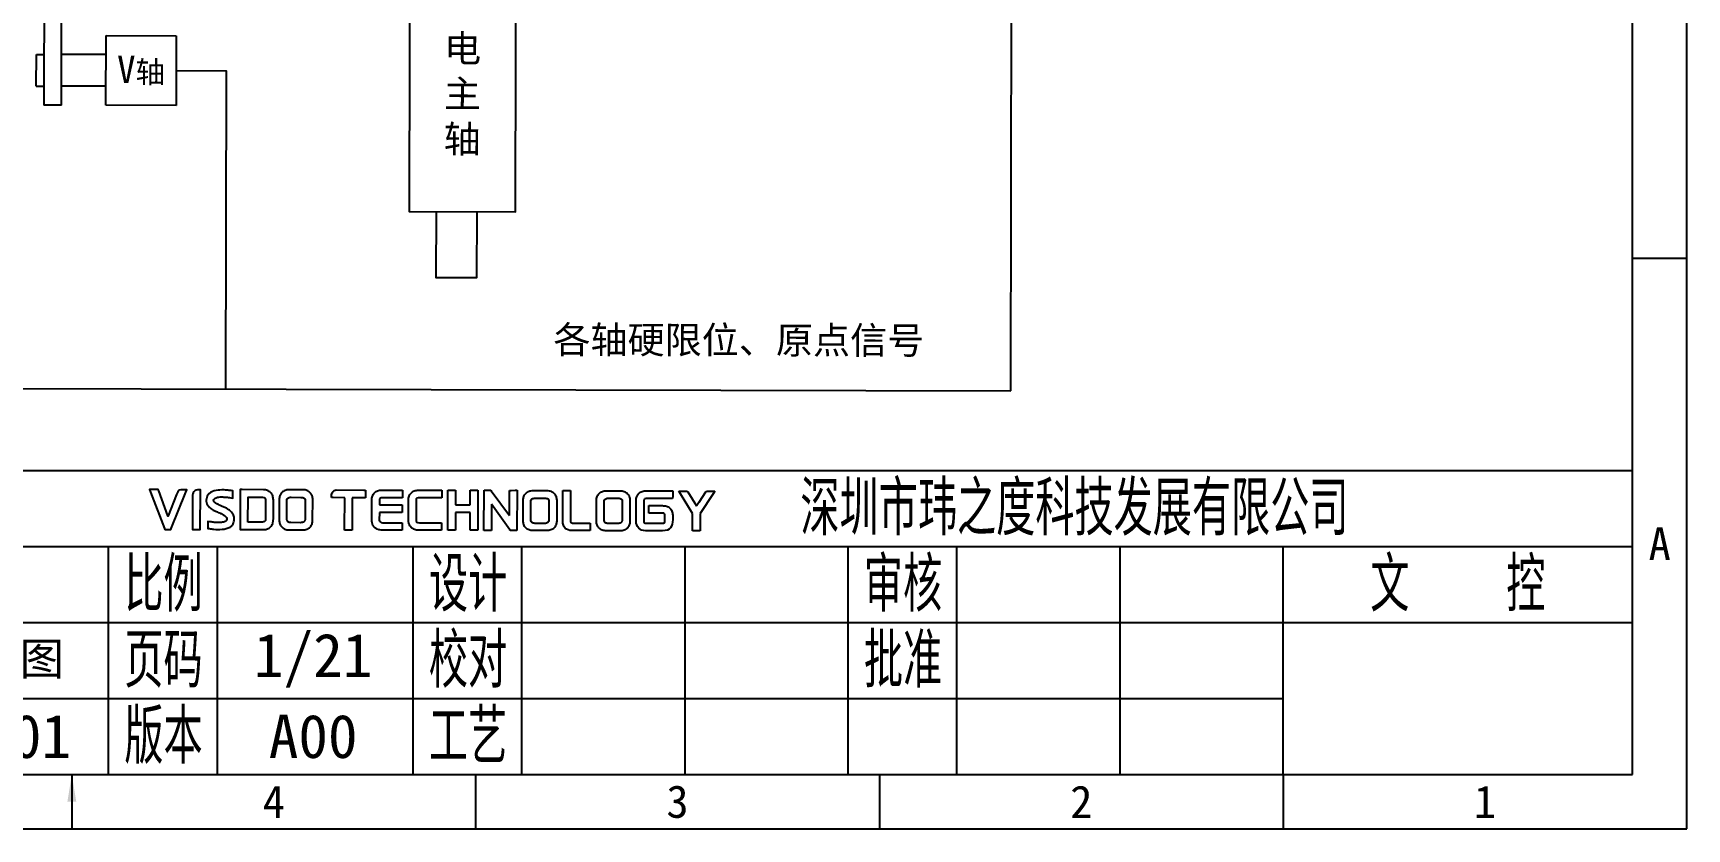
# Model space of a CAD drawing. Header units: millimetres. Extents: x 547 to 2149, y 622 to 1790.
# Drawn here: x 691.7 to 843.7, y 1580.2 to 1653.4 of the extents above; entities that cross this region are included whole.
import ezdxf

# ---------------------------------------------------------------- set-up
doc = ezdxf.new("R2010")
doc.units = ezdxf.units.MM
for name, color, linetype in [('中文标注', 3, 'Continuous'), ('仅图框使用', 7, 'Continuous'), ('元器件与线路', 7, 'Continuous'), ('英文数字标注', 3, 'Continuous')]:
    doc.layers.add(name, color=color, linetype=linetype)
doc.styles.get("Standard").update_dxf_attribs({"font": 'txt', "bigfont": 'gbcbig.shx'})
doc.styles.add('宋体', font='')
doc.styles.get('宋体').set_extended_font_data('宋体')
doc.dimstyles.new('ISO-25', dxfattribs={"dimtxt": 2.5, "dimasz": 2.5, "dimexe": 1.25, "dimexo": 0.625, "dimtad": 1, "dimtxsty": 'Standard', "dimcen": 2.5, "dimadec": 0, "dimazin": 0, "dimtfac": 1, "dimtmove": 0, "dimatfit": 3, "dimfxl": 0, "dimarcsym": 0})

# ---------------------------------------------------------------- blocks, each defined once
blk = doc.blocks.new('Logo-Eng')
at = {"layer": '仅图框使用', "color": 4}
for points, knots in [([(-0.44, -1.42), (-0.44, -1.42), (-1.75, 1.92), (-1.75, 1.92), (-1.75, 1.92), (-1.75, 1.92), (-1.84, 2.14), (-1.84, 2.14), (-1.84, 2.14), (-1.84, 2.14), (-1.6, 2.14), (-1.6, 2.14), (-1.6, 2.14), (-1.6, 2.14), (-1.14, 2.14), (-1.14, 2.14), (-1.14, 2.14), (-1.14, 2.14), (-1.02, 2.14), (-1.02, 2.14), (-1.02, 2.14), (-1.02, 2.14), (-0.98, 2.03), (-0.98, 2.03), (-0.98, 2.03), (-0.98, 2.03), (-0.15, -0.28), (-0.15, -0.28), (-0.15, -0.28), (-0.15, -0.28), (-0.15, -0.28), (-0.15, -0.28), (-0.15, -0.28), (-0.14, -0.29), (-0.14, -0.3), (-0.13, -0.31), (-0.13, -0.31), (-0.13, -0.31), (-0.13, -0.31), (-0.13, -0.31), (-0.13, -0.31), (-0.13, -0.31), (-0.13, -0.31), (-0.12, -0.31), (-0.12, -0.31), (-0.12, -0.3), (-0.11, -0.29), (-0.11, -0.28), (-0.11, -0.28), (-0.11, -0.28), (-0.11, -0.28), (-0.11, -0.28), (-0.11, -0.28), (-0.11, -0.28), (0.64, 1.69), (0.64, 1.69), (0.64, 1.69), (0.82, 2.14), (0.9, 2.14), (1.3, 2.13), (1.3, 2.13), (1.3, 2.13), (1.36, 2.13), (1.36, 2.13), (1.36, 2.13), (1.36, 2.13), (1.6, 2.13), (1.6, 2.13), (1.6, 2.13), (1.6, 2.13), (1.51, 1.91), (1.51, 1.91), (1.51, 1.91), (1.51, 1.91), (0.17, -1.42), (0.17, -1.42), (0.17, -1.42), (0.17, -1.42), (0.13, -1.52), (0.13, -1.52), (0.13, -1.52), (0.13, -1.52), (0.02, -1.52), (0.02, -1.52), (0.02, -1.52), (0.02, -1.52), (-0.29, -1.52), (-0.29, -1.52), (-0.29, -1.52), (-0.29, -1.52), (-0.4, -1.52), (-0.4, -1.52), (-0.4, -1.52), (-0.4, -1.52), (-0.44, -1.42), (-0.44, -1.42)], [0, 0, 0, 0, 0.041667, 0.041667, 0.041667, 0.041667, 0.083333, 0.083333, 0.083333, 0.083333, 0.125, 0.125, 0.125, 0.125, 0.166667, 0.166667, 0.166667, 0.166667, 0.208333, 0.208333, 0.208333, 0.208333, 0.25, 0.25, 0.25, 0.25, 0.291667, 0.291667, 0.291667, 0.291667, 0.333333, 0.333333, 0.333333, 0.333333, 0.375, 0.375, 0.375, 0.375, 0.416667, 0.416667, 0.416667, 0.416667, 0.458333, 0.458333, 0.458333, 0.458333, 0.5, 0.5, 0.5, 0.5, 0.541667, 0.541667, 0.541667, 0.541667, 0.583333, 0.583333, 0.583333, 0.583333, 0.625, 0.625, 0.625, 0.625, 0.666667, 0.666667, 0.666667, 0.666667, 0.708333, 0.708333, 0.708333, 0.708333, 0.75, 0.75, 0.75, 0.75, 0.791667, 0.791667, 0.791667, 0.791667, 0.833333, 0.833333, 0.833333, 0.833333, 0.875, 0.875, 0.875, 0.875, 0.916667, 0.916667, 0.916667, 0.916667, 0.958333, 0.958333, 0.958333, 0.958333, 1, 1, 1, 1]), ([(2.85, 1.96), (2.85, 1.96), (2.84, -1.36), (2.84, -1.36), (2.84, -1.36), (2.84, -1.36), (2.84, -1.53), (2.84, -1.53), (2.84, -1.53), (2.84, -1.53), (2.68, -1.53), (2.68, -1.53), (2.68, -1.53), (2.68, -1.53), (2.29, -1.53), (2.29, -1.53), (2.29, -1.53), (2.29, -1.53), (2.13, -1.52), (2.13, -1.52), (2.13, -1.52), (2.13, -1.52), (2.13, -1.36), (2.13, -1.36), (2.13, -1.36), (2.13, -1.36), (2.14, 1.62), (2.14, 1.62), (2.14, 1.62), (2.14, 1.8), (2.2, 1.93), (2.3, 2.01), (2.3, 2.01), (2.4, 2.09), (2.53, 2.13), (2.68, 2.13), (2.68, 2.13), (2.68, 2.13), (2.85, 2.13), (2.85, 2.13), (2.85, 2.13), (2.85, 2.13), (2.85, 1.96), (2.85, 1.96)], [0, 0, 0, 0, 0.090909, 0.090909, 0.090909, 0.090909, 0.181818, 0.181818, 0.181818, 0.181818, 0.272727, 0.272727, 0.272727, 0.272727, 0.363636, 0.363636, 0.363636, 0.363636, 0.454545, 0.454545, 0.454545, 0.454545, 0.545455, 0.545455, 0.545455, 0.545455, 0.636364, 0.636364, 0.636364, 0.636364, 0.727273, 0.727273, 0.727273, 0.727273, 0.818182, 0.818182, 0.818182, 0.818182, 0.909091, 0.909091, 0.909091, 0.909091, 1, 1, 1, 1]), ([(5.48, 2.07), (5.56, 2.06), (5.63, 2.05), (5.68, 2.05), (5.68, 2.05), (5.68, 2.05), (5.82, 2.03), (5.82, 2.03), (5.82, 2.03), (5.82, 2.03), (5.82, 1.89), (5.82, 1.89), (5.82, 1.89), (5.82, 1.89), (5.82, 1.56), (5.82, 1.56), (5.82, 1.56), (5.82, 1.56), (5.82, 1.37), (5.82, 1.37), (5.82, 1.37), (5.82, 1.37), (5.64, 1.4), (5.64, 1.4), (5.64, 1.4), (5.5, 1.42), (5.37, 1.43), (5.22, 1.45), (5.22, 1.45), (5.08, 1.46), (4.94, 1.47), (4.81, 1.47), (4.81, 1.47), (4.64, 1.47), (4.44, 1.46), (4.29, 1.4), (4.29, 1.4), (4.17, 1.36), (4.08, 1.28), (4.07, 1.14), (4.07, 1.14), (4.08, 1.06), (4.13, 1), (4.2, 0.94), (4.2, 0.94), (4.29, 0.87), (4.41, 0.81), (4.51, 0.76), (4.51, 0.76), (4.51, 0.76), (4.51, 0.76), (4.51, 0.76), (4.51, 0.76), (4.63, 0.71), (4.71, 0.67), (4.79, 0.63), (4.79, 0.63), (4.79, 0.63), (4.79, 0.63), (4.79, 0.63), (4.79, 0.63), (4.89, 0.59), (4.98, 0.54), (5.09, 0.49), (5.09, 0.49), (5.19, 0.45), (5.29, 0.4), (5.38, 0.34), (5.38, 0.34), (5.48, 0.28), (5.57, 0.22), (5.66, 0.14), (5.66, 0.14), (5.66, 0.14), (5.66, 0.14), (5.66, 0.14), (5.66, 0.14), (5.75, 0.04), (5.83, -0.07), (5.89, -0.2), (5.89, -0.2), (5.94, -0.32), (5.97, -0.46), (5.97, -0.59), (5.97, -0.59), (5.97, -0.73), (5.93, -0.87), (5.86, -1), (5.86, -1), (5.8, -1.12), (5.7, -1.23), (5.58, -1.3), (5.58, -1.3), (5.37, -1.43), (5.11, -1.49), (4.84, -1.51), (4.84, -1.51), (4.58, -1.54), (4.31, -1.53), (4.08, -1.5), (4.08, -1.5), (4.02, -1.5), (3.95, -1.49), (3.89, -1.48), (3.89, -1.48), (3.82, -1.47), (3.75, -1.46), (3.68, -1.45), (3.68, -1.45), (3.68, -1.45), (3.54, -1.43), (3.54, -1.43), (3.54, -1.43), (3.54, -1.43), (3.54, -1.29), (3.54, -1.29), (3.54, -1.29), (3.54, -1.29), (3.54, -0.98), (3.54, -0.98), (3.54, -0.98), (3.54, -0.98), (3.54, -0.79), (3.54, -0.79), (3.54, -0.79), (3.54, -0.79), (3.73, -0.82), (3.73, -0.82), (3.73, -0.82), (3.86, -0.84), (3.99, -0.86), (4.11, -0.87), (4.11, -0.87), (4.24, -0.88), (4.36, -0.89), (4.49, -0.89), (4.49, -0.89), (4.49, -0.89), (4.49, -0.89), (4.49, -0.89), (4.49, -0.89), (4.6, -0.89), (4.69, -0.88), (4.78, -0.87), (4.78, -0.87), (4.86, -0.87), (4.93, -0.85), (4.99, -0.84), (4.99, -0.84), (5.08, -0.81), (5.17, -0.77), (5.23, -0.71), (5.23, -0.71), (5.26, -0.68), (5.28, -0.64), (5.28, -0.59), (5.28, -0.59), (5.28, -0.59), (5.28, -0.59), (5.28, -0.59), (5.28, -0.59), (5.28, -0.53), (5.27, -0.47), (5.25, -0.42), (5.25, -0.42), (5.22, -0.37), (5.19, -0.33), (5.14, -0.29), (5.14, -0.29), (5.14, -0.29), (5.14, -0.29), (5.14, -0.29), (5.14, -0.29), (5.09, -0.25), (5.03, -0.21), (4.96, -0.17), (4.96, -0.17), (4.89, -0.13), (4.82, -0.1), (4.75, -0.06), (4.75, -0.06), (4.75, -0.06), (4.75, -0.06), (4.75, -0.06), (4.75, -0.06), (4.75, -0.06), (4.71, -0.04), (4.71, -0.04), (4.71, -0.04), (4.64, -0.02), (4.58, 0.01), (4.5, 0.05), (4.5, 0.05), (4.39, 0.1), (4.26, 0.15), (4.13, 0.21), (4.13, 0.21), (4, 0.28), (3.88, 0.35), (3.77, 0.44), (3.77, 0.44), (3.77, 0.44), (3.77, 0.44), (3.77, 0.44), (3.77, 0.44), (3.71, 0.48), (3.66, 0.53), (3.62, 0.58), (3.62, 0.58), (3.57, 0.63), (3.53, 0.68), (3.5, 0.74), (3.5, 0.74), (3.5, 0.74), (3.49, 0.74), (3.49, 0.74), (3.49, 0.74), (3.41, 0.87), (3.38, 1.03), (3.39, 1.18), (3.39, 1.18), (3.4, 1.35), (3.45, 1.52), (3.53, 1.63), (3.53, 1.63), (3.53, 1.63), (3.53, 1.63), (3.53, 1.63), (3.53, 1.63), (3.67, 1.84), (3.89, 1.96), (4.13, 2.03), (4.13, 2.03), (4.36, 2.1), (4.6, 2.11), (4.81, 2.11), (4.81, 2.11), (4.89, 2.11), (4.97, 2.11), (5.05, 2.11), (5.05, 2.11), (5.13, 2.1), (5.21, 2.1), (5.28, 2.09), (5.28, 2.09), (5.34, 2.08), (5.41, 2.08), (5.48, 2.07)], [0, 0, 0, 0, 0.016129, 0.016129, 0.016129, 0.016129, 0.032258, 0.032258, 0.032258, 0.032258, 0.048387, 0.048387, 0.048387, 0.048387, 0.064516, 0.064516, 0.064516, 0.064516, 0.080645, 0.080645, 0.080645, 0.080645, 0.096774, 0.096774, 0.096774, 0.096774, 0.112903, 0.112903, 0.112903, 0.112903, 0.129032, 0.129032, 0.129032, 0.129032, 0.145161, 0.145161, 0.145161, 0.145161, 0.16129, 0.16129, 0.16129, 0.16129, 0.177419, 0.177419, 0.177419, 0.177419, 0.193548, 0.193548, 0.193548, 0.193548, 0.209677, 0.209677, 0.209677, 0.209677, 0.225806, 0.225806, 0.225806, 0.225806, 0.241935, 0.241935, 0.241935, 0.241935, 0.258065, 0.258065, 0.258065, 0.258065, 0.274194, 0.274194, 0.274194, 0.274194, 0.290323, 0.290323, 0.290323, 0.290323, 0.306452, 0.306452, 0.306452, 0.306452, 0.322581, 0.322581, 0.322581, 0.322581, 0.33871, 0.33871, 0.33871, 0.33871, 0.354839, 0.354839, 0.354839, 0.354839, 0.370968, 0.370968, 0.370968, 0.370968, 0.387097, 0.387097, 0.387097, 0.387097, 0.403226, 0.403226, 0.403226, 0.403226, 0.419355, 0.419355, 0.419355, 0.419355, 0.435484, 0.435484, 0.435484, 0.435484, 0.451613, 0.451613, 0.451613, 0.451613, 0.467742, 0.467742, 0.467742, 0.467742, 0.483871, 0.483871, 0.483871, 0.483871, 0.5, 0.5, 0.5, 0.5, 0.516129, 0.516129, 0.516129, 0.516129, 0.532258, 0.532258, 0.532258, 0.532258, 0.548387, 0.548387, 0.548387, 0.548387, 0.564516, 0.564516, 0.564516, 0.564516, 0.580645, 0.580645, 0.580645, 0.580645, 0.596774, 0.596774, 0.596774, 0.596774, 0.612903, 0.612903, 0.612903, 0.612903, 0.629032, 0.629032, 0.629032, 0.629032, 0.645161, 0.645161, 0.645161, 0.645161, 0.66129, 0.66129, 0.66129, 0.66129, 0.677419, 0.677419, 0.677419, 0.677419, 0.693548, 0.693548, 0.693548, 0.693548, 0.709677, 0.709677, 0.709677, 0.709677, 0.725806, 0.725806, 0.725806, 0.725806, 0.741935, 0.741935, 0.741935, 0.741935, 0.758065, 0.758065, 0.758065, 0.758065, 0.774194, 0.774194, 0.774194, 0.774194, 0.790323, 0.790323, 0.790323, 0.790323, 0.806452, 0.806452, 0.806452, 0.806452, 0.822581, 0.822581, 0.822581, 0.822581, 0.83871, 0.83871, 0.83871, 0.83871, 0.854839, 0.854839, 0.854839, 0.854839, 0.870968, 0.870968, 0.870968, 0.870968, 0.887097, 0.887097, 0.887097, 0.887097, 0.903226, 0.903226, 0.903226, 0.903226, 0.919355, 0.919355, 0.919355, 0.919355, 0.935484, 0.935484, 0.935484, 0.935484, 0.951613, 0.951613, 0.951613, 0.951613, 0.967742, 0.967742, 0.967742, 0.967742, 0.983871, 0.983871, 0.983871, 0.983871, 1, 1, 1, 1]), ([(6.51, -1.38), (6.51, -1.38), (6.52, 1.97), (6.52, 1.97), (6.52, 1.97), (6.52, 1.97), (6.52, 2.14), (6.52, 2.14), (6.52, 2.14), (6.52, 2.14), (6.68, 2.14), (6.68, 2.14), (6.68, 2.14), (6.68, 2.14), (8.65, 2.13), (8.65, 2.13), (8.65, 2.13), (8.78, 2.13), (8.9, 2.11), (9.01, 2.07), (9.01, 2.07), (9.12, 2.02), (9.22, 1.96), (9.31, 1.87), (9.31, 1.87), (9.31, 1.87), (9.31, 1.87), (9.31, 1.87), (9.31, 1.87), (9.4, 1.79), (9.46, 1.69), (9.5, 1.57), (9.5, 1.57), (9.54, 1.46), (9.56, 1.34), (9.56, 1.21), (9.56, 1.21), (9.56, 1.21), (9.56, -0.55), (9.56, -0.55), (9.56, -0.55), (9.56, -0.71), (9.54, -0.84), (9.5, -0.96), (9.5, -0.96), (9.45, -1.09), (9.39, -1.2), (9.3, -1.29), (9.3, -1.29), (9.3, -1.29), (9.3, -1.29), (9.3, -1.29), (9.3, -1.29), (9.26, -1.33), (9.22, -1.36), (9.17, -1.39), (9.17, -1.39), (9.17, -1.39), (9.17, -1.39), (9.17, -1.39), (9.17, -1.39), (9.12, -1.43), (9.07, -1.45), (9.01, -1.48), (9.01, -1.48), (9.01, -1.48), (9.01, -1.48), (9.01, -1.48), (9.01, -1.48), (8.96, -1.5), (8.92, -1.52), (8.87, -1.53), (8.87, -1.53), (8.87, -1.53), (8.87, -1.53), (8.87, -1.53), (8.87, -1.53), (8.82, -1.54), (8.77, -1.54), (8.73, -1.54), (8.73, -1.54), (8.73, -1.54), (6.67, -1.54), (6.67, -1.54), (6.67, -1.54), (6.67, -1.54), (6.51, -1.54), (6.51, -1.54), (6.51, -1.54), (6.51, -1.54), (6.51, -1.38), (6.51, -1.38)], [0, 0, 0, 0, 0.043478, 0.043478, 0.043478, 0.043478, 0.086957, 0.086957, 0.086957, 0.086957, 0.130435, 0.130435, 0.130435, 0.130435, 0.173913, 0.173913, 0.173913, 0.173913, 0.217391, 0.217391, 0.217391, 0.217391, 0.26087, 0.26087, 0.26087, 0.26087, 0.304348, 0.304348, 0.304348, 0.304348, 0.347826, 0.347826, 0.347826, 0.347826, 0.391304, 0.391304, 0.391304, 0.391304, 0.434783, 0.434783, 0.434783, 0.434783, 0.478261, 0.478261, 0.478261, 0.478261, 0.521739, 0.521739, 0.521739, 0.521739, 0.565217, 0.565217, 0.565217, 0.565217, 0.608696, 0.608696, 0.608696, 0.608696, 0.652174, 0.652174, 0.652174, 0.652174, 0.695652, 0.695652, 0.695652, 0.695652, 0.73913, 0.73913, 0.73913, 0.73913, 0.782609, 0.782609, 0.782609, 0.782609, 0.826087, 0.826087, 0.826087, 0.826087, 0.869565, 0.869565, 0.869565, 0.869565, 0.913043, 0.913043, 0.913043, 0.913043, 0.956522, 0.956522, 0.956522, 0.956522, 1, 1, 1, 1]), ([(10.1, -0.67), (10.1, -0.67), (10.1, 1.24), (10.1, 1.24), (10.1, 1.24), (10.1, 1.36), (10.12, 1.48), (10.16, 1.58), (10.16, 1.58), (10.2, 1.69), (10.26, 1.79), (10.34, 1.87), (10.34, 1.87), (10.34, 1.87), (10.34, 1.87), (10.34, 1.87), (10.34, 1.87), (10.42, 1.96), (10.52, 2.02), (10.64, 2.07), (10.64, 2.07), (10.75, 2.11), (10.87, 2.13), (11.01, 2.13), (11.01, 2.13), (11.01, 2.13), (12.28, 2.13), (12.28, 2.13), (12.28, 2.13), (12.42, 2.13), (12.54, 2.11), (12.65, 2.06), (12.65, 2.06), (12.76, 2.02), (12.86, 1.95), (12.95, 1.86), (12.95, 1.86), (13.02, 1.78), (13.08, 1.68), (13.12, 1.58), (13.12, 1.58), (13.16, 1.47), (13.18, 1.36), (13.18, 1.23), (13.18, 1.23), (13.18, 1.23), (13.17, -0.68), (13.17, -0.68), (13.17, -0.68), (13.17, -0.8), (13.15, -0.92), (13.12, -1.02), (13.12, -1.02), (13.08, -1.12), (13.02, -1.22), (12.94, -1.3), (12.94, -1.3), (12.85, -1.39), (12.75, -1.45), (12.64, -1.5), (12.64, -1.5), (12.53, -1.54), (12.41, -1.56), (12.27, -1.56), (12.27, -1.56), (12.27, -1.56), (11, -1.56), (11, -1.56), (11, -1.56), (10.87, -1.56), (10.74, -1.54), (10.63, -1.49), (10.63, -1.49), (10.52, -1.45), (10.42, -1.38), (10.33, -1.29), (10.33, -1.29), (10.33, -1.29), (10.33, -1.29), (10.33, -1.29), (10.33, -1.29), (10.25, -1.21), (10.19, -1.12), (10.15, -1.01), (10.15, -1.01), (10.11, -0.91), (10.1, -0.8), (10.1, -0.67)], [0, 0, 0, 0, 0.045455, 0.045455, 0.045455, 0.045455, 0.090909, 0.090909, 0.090909, 0.090909, 0.136364, 0.136364, 0.136364, 0.136364, 0.181818, 0.181818, 0.181818, 0.181818, 0.227273, 0.227273, 0.227273, 0.227273, 0.272727, 0.272727, 0.272727, 0.272727, 0.318182, 0.318182, 0.318182, 0.318182, 0.363636, 0.363636, 0.363636, 0.363636, 0.409091, 0.409091, 0.409091, 0.409091, 0.454545, 0.454545, 0.454545, 0.454545, 0.5, 0.5, 0.5, 0.5, 0.545455, 0.545455, 0.545455, 0.545455, 0.590909, 0.590909, 0.590909, 0.590909, 0.636364, 0.636364, 0.636364, 0.636364, 0.681818, 0.681818, 0.681818, 0.681818, 0.727273, 0.727273, 0.727273, 0.727273, 0.772727, 0.772727, 0.772727, 0.772727, 0.818182, 0.818182, 0.818182, 0.818182, 0.863636, 0.863636, 0.863636, 0.863636, 0.909091, 0.909091, 0.909091, 0.909091, 0.954545, 0.954545, 0.954545, 0.954545, 1, 1, 1, 1]), ([(7.22, -0.84), (7.22, -0.84), (8.48, -0.85), (8.48, -0.85), (8.48, -0.85), (8.59, -0.85), (8.7, -0.83), (8.77, -0.77), (8.77, -0.77), (8.82, -0.73), (8.85, -0.66), (8.85, -0.55), (8.85, -0.55), (8.85, -0.55), (8.85, 1.12), (8.85, 1.12), (8.85, 1.12), (8.85, 1.27), (8.83, 1.35), (8.79, 1.39), (8.79, 1.39), (8.75, 1.43), (8.67, 1.44), (8.55, 1.44), (8.55, 1.44), (8.55, 1.44), (7.23, 1.45), (7.23, 1.45), (7.23, 1.45), (7.23, 1.45), (7.22, -0.84), (7.22, -0.84)], [0, 0, 0, 0, 0.125, 0.125, 0.125, 0.125, 0.25, 0.25, 0.25, 0.25, 0.375, 0.375, 0.375, 0.375, 0.5, 0.5, 0.5, 0.5, 0.625, 0.625, 0.625, 0.625, 0.75, 0.75, 0.75, 0.75, 0.875, 0.875, 0.875, 0.875, 1, 1, 1, 1]), ([(11.16, -0.89), (11.16, -0.89), (12.07, -0.9), (12.07, -0.9), (12.07, -0.9), (12.18, -0.9), (12.3, -0.87), (12.38, -0.8), (12.38, -0.8), (12.43, -0.76), (12.47, -0.7), (12.47, -0.62), (12.47, -0.62), (12.47, -0.62), (12.47, 1.19), (12.47, 1.19), (12.47, 1.19), (12.47, 1.26), (12.45, 1.32), (12.39, 1.36), (12.39, 1.36), (12.33, 1.41), (12.23, 1.43), (12.09, 1.43), (12.09, 1.43), (12.09, 1.43), (11.19, 1.44), (11.19, 1.44), (11.19, 1.44), (11.06, 1.44), (10.96, 1.41), (10.89, 1.36), (10.89, 1.36), (10.83, 1.32), (10.8, 1.26), (10.8, 1.19), (10.8, 1.19), (10.8, 1.19), (10.8, -0.62), (10.8, -0.62), (10.8, -0.62), (10.8, -0.68), (10.83, -0.75), (10.9, -0.81), (10.9, -0.81), (10.96, -0.86), (11.05, -0.89), (11.16, -0.89)], [0, 0, 0, 0, 0.083333, 0.083333, 0.083333, 0.083333, 0.166667, 0.166667, 0.166667, 0.166667, 0.25, 0.25, 0.25, 0.25, 0.333333, 0.333333, 0.333333, 0.333333, 0.416667, 0.416667, 0.416667, 0.416667, 0.5, 0.5, 0.5, 0.5, 0.583333, 0.583333, 0.583333, 0.583333, 0.666667, 0.666667, 0.666667, 0.666667, 0.75, 0.75, 0.75, 0.75, 0.833333, 0.833333, 0.833333, 0.833333, 0.916667, 0.916667, 0.916667, 0.916667, 1, 1, 1, 1]), ([(18.72, -1.16), (18.64, -1.01), (18.6, -0.82), (18.6, -0.59), (18.6, -0.59), (18.6, -0.59), (18.6, 1.15), (18.6, 1.15)], [0.73684211, 0.73684211, 0.73684211, 0.73684211, 0.76315789, 0.76315789, 0.76315789, 0.76315789, 0.78947368, 0.78947368, 0.78947368, 0.78947368]), ([(33.6, -0.97), (33.6, -0.97), (34.51, -0.97), (34.51, -0.97), (34.51, -0.97), (34.61, -0.97), (34.73, -0.94), (34.81, -0.87), (34.81, -0.87), (34.86, -0.83), (34.9, -0.77), (34.9, -0.7), (34.9, -0.7), (34.9, -0.7), (34.9, 1.12), (34.9, 1.12), (34.9, 1.12), (34.9, 1.19), (34.88, 1.25), (34.83, 1.29), (34.83, 1.29), (34.76, 1.33), (34.67, 1.36), (34.53, 1.36), (34.53, 1.36), (34.53, 1.36), (33.62, 1.36), (33.62, 1.36), (33.62, 1.36), (33.49, 1.36), (33.39, 1.33), (33.32, 1.29), (33.32, 1.29), (33.32, 1.29), (33.32, 1.29), (33.32, 1.29), (33.32, 1.29), (33.27, 1.24), (33.24, 1.19), (33.24, 1.12), (33.24, 1.12), (33.24, 1.12), (33.23, -0.69), (33.23, -0.69), (33.23, -0.69), (33.23, -0.75), (33.27, -0.83), (33.33, -0.88), (33.33, -0.88), (33.39, -0.93), (33.48, -0.96), (33.6, -0.97)], [0, 0, 0, 0, 0.076923, 0.076923, 0.076923, 0.076923, 0.153846, 0.153846, 0.153846, 0.153846, 0.230769, 0.230769, 0.230769, 0.230769, 0.307692, 0.307692, 0.307692, 0.307692, 0.384615, 0.384615, 0.384615, 0.384615, 0.461538, 0.461538, 0.461538, 0.461538, 0.538462, 0.538462, 0.538462, 0.538462, 0.615385, 0.615385, 0.615385, 0.615385, 0.692308, 0.692308, 0.692308, 0.692308, 0.769231, 0.769231, 0.769231, 0.769231, 0.846154, 0.846154, 0.846154, 0.846154, 0.923077, 0.923077, 0.923077, 0.923077, 1, 1, 1, 1]), ([(40.34, -0.98), (40.34, -0.98), (41.25, -0.98), (41.25, -0.98), (41.25, -0.98), (41.35, -0.98), (41.47, -0.95), (41.55, -0.89), (41.55, -0.89), (41.6, -0.85), (41.64, -0.79), (41.64, -0.71), (41.64, -0.71), (41.64, -0.71), (41.64, 1.1), (41.64, 1.1), (41.64, 1.1), (41.64, 1.17), (41.62, 1.23), (41.56, 1.27), (41.56, 1.27), (41.5, 1.32), (41.4, 1.35), (41.27, 1.35), (41.27, 1.35), (41.27, 1.35), (40.36, 1.35), (40.36, 1.35), (40.36, 1.35), (40.23, 1.35), (40.13, 1.32), (40.06, 1.27), (40.06, 1.27), (40.06, 1.27), (40.06, 1.27), (40.06, 1.27), (40.06, 1.27), (40.01, 1.23), (39.98, 1.17), (39.98, 1.11), (39.98, 1.11), (39.98, 1.11), (39.97, -0.71), (39.97, -0.71), (39.97, -0.71), (39.97, -0.77), (40, -0.84), (40.07, -0.9), (40.07, -0.9), (40.13, -0.95), (40.22, -0.98), (40.34, -0.98)], [0, 0, 0, 0, 0.076923, 0.076923, 0.076923, 0.076923, 0.153846, 0.153846, 0.153846, 0.153846, 0.230769, 0.230769, 0.230769, 0.230769, 0.307692, 0.307692, 0.307692, 0.307692, 0.384615, 0.384615, 0.384615, 0.384615, 0.461538, 0.461538, 0.461538, 0.461538, 0.538462, 0.538462, 0.538462, 0.538462, 0.615385, 0.615385, 0.615385, 0.615385, 0.692308, 0.692308, 0.692308, 0.692308, 0.769231, 0.769231, 0.769231, 0.769231, 0.846154, 0.846154, 0.846154, 0.846154, 0.923077, 0.923077, 0.923077, 0.923077, 1, 1, 1, 1]), ([(43.15, -1.4), (42.99, -1.23), (42.91, -1), (42.91, -0.74), (42.91, -0.74), (42.91, -0.74), (42.91, 1.14), (42.91, 1.14)], [0.76190476, 0.76190476, 0.76190476, 0.76190476, 0.78571429, 0.78571429, 0.78571429, 0.78571429, 0.80952381, 0.80952381, 0.80952381, 0.80952381])]:
    blk.add_open_spline(points, degree=3, knots=knots, dxfattribs=at)
for points in [[(14.91, 1.57), (14.91, 1.68), (14.94, 1.83), (15.02, 1.94)], [(14.91, 1.41), (14.91, 1.41), (14.91, 1.57), (14.91, 1.57)], [(15.02, 1.94), (15.09, 2.04), (15.2, 2.11), (15.35, 2.11)], [(15.35, 2.11), (15.35, 2.11), (17.88, 2.1), (17.88, 2.1)], [(17.88, 2.1), (17.88, 2.1), (18.04, 2.1), (18.04, 2.1)], [(18.04, 2.1), (18.04, 2.1), (18.04, 1.94), (18.04, 1.94)], [(18.04, 1.94), (18.04, 1.94), (18.04, 1.56), (18.04, 1.56)], [(18.04, 1.56), (18.04, 1.56), (18.04, 1.4), (18.04, 1.4)], [(18.6, 1.15), (18.6, 1.28), (18.63, 1.41), (18.67, 1.53)], [(18.67, 1.53), (18.71, 1.65), (18.78, 1.75), (18.86, 1.85)], [(18.86, 1.85), (18.94, 1.93), (19.04, 2), (19.15, 2.04)], [(18.86, 1.85), (18.86, 1.85), (18.86, 1.85), (18.86, 1.85)], [(19.15, 2.04), (19.25, 2.08), (19.37, 2.1), (19.5, 2.1)], [(19.5, 2.1), (19.5, 2.1), (21.26, 2.1), (21.26, 2.1)], [(21.26, 2.1), (21.26, 2.1), (21.42, 2.09), (21.42, 2.09)], [(21.42, 2.09), (21.42, 2.09), (21.42, 1.93), (21.42, 1.93)], [(21.42, 1.93), (21.42, 1.93), (21.42, 1.56), (21.42, 1.56)], [(21.42, 1.56), (21.42, 1.56), (21.42, 1.4), (21.42, 1.4)], [(21.98, 1.19), (21.98, 1.31), (22, 1.43), (22.04, 1.54)], [(22.04, 1.54), (22.09, 1.65), (22.15, 1.74), (22.23, 1.83)], [(22.23, 1.83), (22.32, 1.92), (22.41, 1.98), (22.52, 2.03)], [(22.52, 2.03), (22.62, 2.07), (22.74, 2.09), (22.86, 2.09)], [(22.86, 2.09), (22.86, 2.09), (24.88, 2.09), (24.88, 2.09)], [(24.88, 2.09), (24.88, 2.09), (25.04, 2.09), (25.04, 2.09)], [(25.04, 2.09), (25.04, 2.09), (25.04, 1.93), (25.04, 1.93)], [(25.04, 1.93), (25.04, 1.93), (25.04, 1.55), (25.04, 1.55)], [(25.04, 1.55), (25.04, 1.55), (25.04, 1.39), (25.04, 1.39)], [(25.6, -1.43), (25.6, -1.43), (25.61, 1.92), (25.61, 1.92)], [(25.61, 1.92), (25.61, 1.92), (25.61, 2.09), (25.61, 2.09)], [(25.61, 2.09), (25.61, 2.09), (25.77, 2.09), (25.77, 2.09)], [(25.77, 2.09), (25.77, 2.09), (26.15, 2.09), (26.15, 2.09)], [(26.15, 2.09), (26.15, 2.09), (26.31, 2.09), (26.31, 2.09)], [(26.31, 2.09), (26.31, 2.09), (26.31, 1.92), (26.31, 1.92)], [(26.31, 1.92), (26.31, 1.92), (26.31, 0.74), (26.31, 0.74)], [(27.65, 0.73), (27.65, 0.73), (27.66, 1.92), (27.66, 1.92)], [(27.66, 1.92), (27.66, 1.92), (27.66, 2.08), (27.66, 2.08)], [(27.66, 2.08), (27.66, 2.08), (27.82, 2.08), (27.82, 2.08)], [(27.82, 2.08), (27.82, 2.08), (28.2, 2.08), (28.2, 2.08)], [(28.2, 2.08), (28.2, 2.08), (28.36, 2.08), (28.36, 2.08)], [(28.36, 1.92), (28.36, 1.92), (28.35, -1.44), (28.35, -1.44)], [(28.36, 2.08), (28.36, 2.08), (28.36, 1.92), (28.36, 1.92)], [(28.92, -1.46), (28.92, -1.46), (28.93, 1.93), (28.93, 1.93)], [(28.93, 1.93), (28.93, 1.93), (28.93, 2.09), (28.93, 2.09)], [(28.93, 2.09), (28.93, 2.09), (29.09, 2.09), (29.09, 2.09)], [(29.09, 2.09), (29.09, 2.09), (29.47, 2.09), (29.47, 2.09)], [(29.47, 2.09), (29.47, 2.09), (29.55, 2.09), (29.55, 2.09)], [(29.55, 2.09), (29.55, 2.09), (29.6, 2.02), (29.6, 2.02)], [(29.6, 2.02), (29.6, 2.02), (31.26, -0.25), (31.26, -0.25)], [(31.26, -0.25), (31.26, -0.25), (31.27, 1.91), (31.27, 1.91)], [(31.27, 1.91), (31.27, 1.91), (31.27, 2.07), (31.27, 2.07)], [(31.27, 2.07), (31.27, 2.07), (31.42, 2.07), (31.42, 2.07)], [(31.42, 2.07), (31.42, 2.07), (31.8, 2.08), (31.8, 2.08)], [(31.8, 2.08), (31.8, 2.08), (31.97, 2.09), (31.97, 2.09)], [(31.97, 1.92), (31.97, 1.92), (31.96, -1.47), (31.96, -1.47)], [(31.97, 2.09), (31.97, 2.09), (31.97, 1.92), (31.97, 1.92)], [(32.59, 1.51), (32.63, 1.62), (32.69, 1.71), (32.77, 1.79)], [(32.77, 1.79), (32.86, 1.88), (32.96, 1.95), (33.07, 2)], [(33.07, 2), (33.18, 2.04), (33.31, 2.06), (33.44, 2.06)], [(33.44, 2.06), (33.44, 2.06), (34.71, 2.06), (34.71, 2.06)], [(34.71, 2.06), (34.85, 2.06), (34.97, 2.03), (35.08, 1.99)], [(35.08, 1.99), (35.08, 1.99), (35.08, 1.99), (35.08, 1.99)], [(35.08, 1.99), (35.2, 1.95), (35.3, 1.88), (35.38, 1.79)], [(35.38, 1.79), (35.46, 1.71), (35.52, 1.61), (35.55, 1.5)], [(36.17, -0.77), (36.17, -0.77), (36.18, 1.89), (36.18, 1.89)], [(36.18, 1.89), (36.18, 1.89), (36.18, 2.05), (36.18, 2.05)], [(36.18, 2.05), (36.18, 2.05), (36.34, 2.05), (36.34, 2.05)], [(36.34, 2.05), (36.34, 2.05), (36.72, 2.05), (36.72, 2.05)], [(36.72, 2.05), (36.72, 2.05), (36.88, 2.05), (36.88, 2.05)], [(36.88, 2.05), (36.88, 2.05), (36.88, 1.88), (36.88, 1.88)], [(36.88, 1.88), (36.88, 1.88), (36.88, -0.7), (36.88, -0.7)], [(39.33, 1.5), (39.37, 1.6), (39.43, 1.7), (39.51, 1.78)], [(39.51, 1.78), (39.59, 1.87), (39.7, 1.94), (39.81, 1.98)], [(39.81, 1.98), (39.92, 2.02), (40.05, 2.05), (40.18, 2.04)], [(40.18, 2.04), (40.18, 2.04), (41.45, 2.04), (41.45, 2.04)], [(41.45, 2.04), (41.59, 2.04), (41.71, 2.02), (41.82, 1.97)], [(41.82, 1.97), (41.82, 1.97), (41.82, 1.98), (41.82, 1.98)], [(41.82, 1.98), (41.94, 1.93), (42.03, 1.86), (42.12, 1.77)], [(42.12, 1.77), (42.2, 1.69), (42.26, 1.6), (42.29, 1.49)], [(42.98, 1.49), (43.02, 1.6), (43.09, 1.7), (43.17, 1.79)], [(43.17, 1.79), (43.25, 1.87), (43.36, 1.94), (43.48, 1.98)], [(43.48, 1.98), (43.59, 2.02), (43.72, 2.04), (43.87, 2.04)], [(43.48, 1.98), (43.48, 1.98), (43.48, 1.98), (43.48, 1.98)], [(43.87, 2.04), (43.87, 2.04), (46.11, 2.04), (46.11, 2.04)], [(46.11, 2.04), (46.11, 2.04), (46.28, 2.04), (46.28, 2.04)], [(46.28, 2.04), (46.28, 2.04), (46.28, 1.87), (46.28, 1.87)], [(46.28, 1.87), (46.28, 1.87), (46.28, 1.5), (46.28, 1.5)], [(47, 1.76), (47, 1.76), (46.85, 2.01), (46.85, 2.01)], [(46.85, 2.01), (46.85, 2.01), (47.14, 2.01), (47.14, 2.01)], [(48.11, -0.04), (48.11, -0.04), (47, 1.76), (47, 1.76)], [(47.14, 2.01), (47.14, 2.01), (47.52, 2.01), (47.52, 2.01)], [(47.52, 2.01), (47.52, 2.01), (47.61, 2.01), (47.61, 2.01)], [(47.61, 2.01), (47.61, 2.01), (47.66, 1.93), (47.66, 1.93)], [(47.66, 1.93), (47.66, 1.93), (48.48, 0.65), (48.48, 0.65)], [(48.71, 1), (48.71, 1), (49.34, 1.93), (49.34, 1.93)], [(49.99, 1.75), (49.99, 1.75), (48.81, -0.04), (48.81, -0.04)], [(49.34, 1.93), (49.34, 1.93), (49.38, 2), (49.38, 2)], [(49.38, 2), (49.38, 2), (49.47, 2), (49.47, 2)], [(49.47, 2), (49.47, 2), (49.85, 2), (49.85, 2)], [(49.85, 2), (49.85, 2), (50.15, 2), (50.15, 2)], [(50.15, 2), (50.15, 2), (49.99, 1.75), (49.99, 1.75)], [(15.07, 1.41), (15.07, 1.41), (14.91, 1.41), (14.91, 1.41)], [(16.12, 1.4), (16.12, 1.4), (15.07, 1.41), (15.07, 1.41)], [(16.11, -1.42), (16.11, -1.42), (16.12, 1.4), (16.12, 1.4)], [(17.88, 1.4), (17.88, 1.4), (16.82, 1.4), (16.82, 1.4)], [(16.82, 1.4), (16.82, 1.4), (16.82, -1.42), (16.82, -1.42)], [(18.04, 1.4), (18.04, 1.4), (17.88, 1.4), (17.88, 1.4)], [(19.31, 0.05), (19.31, 0.05), (19.3, -0.66), (19.3, -0.66)], [(19.35, 1.32), (19.31, 1.29), (19.31, 1.22), (19.31, 1.16)], [(19.31, 1.16), (19.31, 1.16), (19.31, 0.75), (19.31, 0.75)], [(19.31, 0.75), (19.31, 0.75), (21.25, 0.74), (21.25, 0.74)], [(21.25, 0.05), (21.25, 0.05), (19.31, 0.05), (19.31, 0.05)], [(19.69, 1.4), (19.5, 1.4), (19.4, 1.37), (19.35, 1.32)], [(21.25, 1.4), (21.25, 1.4), (19.69, 1.4), (19.69, 1.4)], [(21.42, 1.4), (21.42, 1.4), (21.25, 1.4), (21.25, 1.4)], [(21.25, 0.74), (21.25, 0.74), (21.41, 0.74), (21.41, 0.74)], [(21.41, 0.05), (21.41, 0.05), (21.25, 0.05), (21.25, 0.05)], [(21.41, 0.74), (21.41, 0.74), (21.41, 0.58), (21.41, 0.58)], [(21.41, 0.58), (21.41, 0.58), (21.41, 0.21), (21.41, 0.21)], [(21.41, 0.21), (21.41, 0.21), (21.41, 0.05), (21.41, 0.05)], [(21.98, -0.62), (21.98, -0.62), (21.98, 1.19), (21.98, 1.19)], [(22.76, 1.35), (22.71, 1.32), (22.69, 1.27), (22.69, 1.16)], [(22.69, 1.16), (22.69, 1.16), (22.69, -0.6), (22.69, -0.6)], [(23.05, 1.39), (22.92, 1.39), (22.82, 1.38), (22.76, 1.35)], [(24.88, 1.39), (24.88, 1.39), (23.05, 1.39), (23.05, 1.39)], [(25.04, 1.39), (25.04, 1.39), (24.88, 1.39), (24.88, 1.39)], [(26.31, 0.74), (26.31, 0.74), (27.65, 0.73), (27.65, 0.73)], [(27.65, 0.04), (27.65, 0.04), (26.31, 0.04), (26.31, 0.04)], [(26.31, 0.04), (26.31, 0.04), (26.31, -1.44), (26.31, -1.44)], [(27.65, -1.44), (27.65, -1.44), (27.65, 0.04), (27.65, 0.04)], [(29.63, 0.79), (29.63, 0.79), (29.62, -1.46), (29.62, -1.46)], [(31.29, -1.56), (31.29, -1.56), (29.63, 0.79), (29.63, 0.79)], [(32.53, 1.17), (32.53, 1.29), (32.55, 1.41), (32.59, 1.51)], [(32.53, -0.74), (32.53, -0.74), (32.53, 1.17), (32.53, 1.17)], [(35.55, 1.5), (35.59, 1.4), (35.61, 1.28), (35.61, 1.16)], [(35.61, 1.16), (35.61, 1.16), (35.61, -0.75), (35.61, -0.75)], [(39.27, 1.15), (39.27, 1.28), (39.29, 1.39), (39.33, 1.5)], [(39.27, -0.76), (39.27, -0.76), (39.27, 1.15), (39.27, 1.15)], [(42.29, 1.49), (42.33, 1.38), (42.35, 1.27), (42.35, 1.14)], [(42.35, 1.14), (42.35, 1.14), (42.35, -0.77), (42.35, -0.77)], [(42.91, 1.14), (42.92, 1.26), (42.94, 1.38), (42.98, 1.49)], [(43.69, 1.3), (43.65, 1.28), (43.62, 1.22), (43.62, 1.11)], [(43.62, 1.11), (43.62, 1.11), (43.62, -0.74), (43.62, -0.74)], [(43.98, 1.34), (43.85, 1.34), (43.74, 1.34), (43.69, 1.3)], [(46.11, 1.34), (46.11, 1.34), (43.98, 1.34), (43.98, 1.34)], [(44.09, 0.52), (44.09, 0.52), (44.09, 0.68), (44.09, 0.68)], [(44.09, 0.68), (44.09, 0.68), (44.25, 0.68), (44.25, 0.68)], [(44.09, 0.14), (44.09, 0.14), (44.09, 0.52), (44.09, 0.52)], [(44.09, -0.02), (44.09, -0.02), (44.09, 0.14), (44.09, 0.14)], [(44.25, 0.68), (44.25, 0.68), (45.35, 0.67), (45.35, 0.67)], [(45.35, 0.67), (45.48, 0.67), (45.6, 0.65), (45.71, 0.62)], [(45.71, 0.62), (45.83, 0.58), (45.93, 0.52), (46.02, 0.44)], [(46.02, 0.44), (46.14, 0.33), (46.21, 0.21), (46.24, 0.07)], [(46.27, 1.34), (46.27, 1.34), (46.11, 1.34), (46.11, 1.34)], [(46.24, 0.07), (46.27, -0.05), (46.28, -0.17), (46.28, -0.3)], [(46.28, 1.5), (46.28, 1.5), (46.27, 1.34), (46.27, 1.34)], [(48.48, 0.65), (48.48, 0.65), (48.52, 0.71), (48.52, 0.71)], [(48.52, 0.71), (48.57, 0.8), (48.64, 0.89), (48.71, 1)], [(16.11, -1.58), (16.11, -1.58), (16.11, -1.42), (16.11, -1.42)], [(16.82, -1.42), (16.82, -1.42), (16.82, -1.58), (16.82, -1.58)], [(19.12, -1.5), (18.95, -1.44), (18.81, -1.32), (18.72, -1.16)], [(19.36, -1.57), (19.29, -1.56), (19.21, -1.53), (19.12, -1.5)], [(19.12, -1.5), (19.12, -1.5), (19.12, -1.5), (19.12, -1.5)], [(19.3, -0.66), (19.3, -0.74), (19.33, -0.79), (19.37, -0.83)], [(19.37, -0.83), (19.42, -0.87), (19.5, -0.9), (19.6, -0.9)], [(19.6, -0.9), (19.6, -0.9), (21.25, -0.91), (21.25, -0.91)], [(21.25, -0.91), (21.25, -0.91), (21.41, -0.91), (21.41, -0.91)], [(21.41, -0.91), (21.41, -0.91), (21.41, -1.07), (21.41, -1.07)], [(21.41, -1.07), (21.41, -1.07), (21.41, -1.44), (21.41, -1.44)], [(21.41, -1.44), (21.41, -1.44), (21.41, -1.6), (21.41, -1.6)], [(22.03, -1.02), (22, -0.91), (21.98, -0.77), (21.98, -0.62)], [(22.23, -1.33), (22.14, -1.25), (22.08, -1.15), (22.03, -1.02)], [(22.53, -1.53), (22.42, -1.49), (22.32, -1.42), (22.23, -1.33)], [(22.69, -0.6), (22.69, -0.73), (22.7, -0.81), (22.74, -0.85)], [(22.74, -0.85), (22.78, -0.89), (22.87, -0.9), (23.01, -0.9)], [(23.01, -0.9), (23.01, -0.9), (24.87, -0.9), (24.87, -0.9)], [(24.87, -0.9), (24.87, -0.9), (25.03, -0.9), (25.03, -0.9)], [(25.03, -0.9), (25.03, -0.9), (25.03, -1.07), (25.03, -1.07)], [(25.03, -1.07), (25.03, -1.07), (25.03, -1.44), (25.03, -1.44)], [(25.03, -1.44), (25.03, -1.44), (25.03, -1.6), (25.03, -1.6)], [(25.6, -1.6), (25.6, -1.6), (25.6, -1.43), (25.6, -1.43)], [(26.31, -1.44), (26.31, -1.44), (26.31, -1.6), (26.31, -1.6)], [(27.65, -1.6), (27.65, -1.6), (27.65, -1.44), (27.65, -1.44)], [(28.35, -1.44), (28.35, -1.44), (28.35, -1.6), (28.35, -1.6)], [(28.92, -1.62), (28.92, -1.62), (28.92, -1.46), (28.92, -1.46)], [(29.62, -1.46), (29.62, -1.46), (29.62, -1.62), (29.62, -1.62)], [(31.96, -1.47), (31.96, -1.47), (31.96, -1.63), (31.96, -1.63)], [(32.59, -1.08), (32.55, -0.98), (32.53, -0.87), (32.53, -0.74)], [(32.76, -1.37), (32.68, -1.29), (32.62, -1.19), (32.59, -1.08)], [(33.07, -1.57), (32.95, -1.52), (32.85, -1.45), (32.76, -1.37)], [(35.37, -1.37), (35.29, -1.46), (35.19, -1.53), (35.07, -1.57)], [(35.55, -1.09), (35.51, -1.2), (35.45, -1.29), (35.37, -1.37)], [(35.61, -0.75), (35.61, -0.87), (35.59, -0.99), (35.55, -1.09)], [(36.4, -1.4), (36.25, -1.24), (36.17, -1.02), (36.17, -0.77)], [(37.01, -1.63), (36.74, -1.63), (36.54, -1.54), (36.4, -1.4)], [(36.88, -0.7), (36.88, -0.78), (36.9, -0.84), (36.93, -0.88)], [(36.93, -0.88), (36.96, -0.92), (37.01, -0.93), (37.08, -0.93)], [(37.08, -0.93), (37.08, -0.93), (38.54, -0.94), (38.54, -0.94)], [(38.54, -0.94), (38.54, -0.94), (38.7, -0.94), (38.7, -0.94)], [(38.7, -0.94), (38.7, -0.94), (38.7, -1.1), (38.7, -1.1)], [(38.7, -1.1), (38.7, -1.1), (38.7, -1.47), (38.7, -1.47)], [(38.7, -1.47), (38.7, -1.47), (38.7, -1.63), (38.7, -1.63)], [(39.32, -1.1), (39.29, -1), (39.27, -0.88), (39.27, -0.76)], [(39.5, -1.38), (39.42, -1.3), (39.36, -1.21), (39.32, -1.1)], [(39.8, -1.58), (39.69, -1.54), (39.59, -1.47), (39.5, -1.38)], [(42.11, -1.39), (42.03, -1.47), (41.93, -1.54), (41.81, -1.59)], [(42.29, -1.11), (42.25, -1.21), (42.19, -1.31), (42.11, -1.39)], [(42.35, -0.77), (42.34, -0.89), (42.33, -1), (42.29, -1.11)], [(42.29, -1.11), (42.29, -1.11), (42.29, -1.11), (42.29, -1.11)], [(43.79, -1.65), (43.52, -1.65), (43.3, -1.56), (43.15, -1.4)], [(43.62, -0.74), (43.62, -0.84), (43.63, -0.89), (43.66, -0.91)], [(43.66, -0.91), (43.69, -0.94), (43.76, -0.95), (43.87, -0.95)], [(43.87, -0.95), (43.87, -0.95), (45.32, -0.95), (45.32, -0.95)], [(44.25, -0.02), (44.25, -0.02), (44.09, -0.02), (44.09, -0.02)], [(45.35, -0.02), (45.35, -0.02), (44.25, -0.02), (44.25, -0.02)], [(45.32, -0.95), (45.42, -0.95), (45.49, -0.94), (45.52, -0.91)], [(45.53, -0.08), (45.5, -0.04), (45.44, -0.02), (45.35, -0.02)], [(45.35, -0.02), (45.35, -0.02), (45.35, -0.02), (45.35, -0.02)], [(46.08, -1.36), (45.94, -1.55), (45.71, -1.65), (45.35, -1.65)], [(45.52, -0.91), (45.56, -0.87), (45.57, -0.8), (45.57, -0.69)], [(45.57, -0.29), (45.57, -0.19), (45.56, -0.11), (45.53, -0.08)], [(45.57, -0.69), (45.57, -0.69), (45.57, -0.29), (45.57, -0.29)], [(46.28, -0.62), (46.28, -0.93), (46.23, -1.18), (46.08, -1.36)], [(46.28, -0.3), (46.28, -0.3), (46.28, -0.62), (46.28, -0.62)], [(48.1, -1.49), (48.1, -1.49), (48.11, -0.04), (48.11, -0.04)], [(48.1, -1.66), (48.1, -1.66), (48.1, -1.49), (48.1, -1.49)], [(48.81, -0.04), (48.81, -0.04), (48.81, -1.5), (48.81, -1.5)], [(48.81, -1.5), (48.81, -1.5), (48.81, -1.66), (48.81, -1.66)], [(16.27, -1.58), (16.27, -1.58), (16.11, -1.58), (16.11, -1.58)], [(16.65, -1.58), (16.65, -1.58), (16.27, -1.58), (16.27, -1.58)], [(16.82, -1.58), (16.82, -1.58), (16.65, -1.58), (16.65, -1.58)], [(19.59, -1.6), (19.52, -1.6), (19.44, -1.59), (19.36, -1.57)], [(21.25, -1.6), (21.25, -1.6), (19.59, -1.6), (19.59, -1.6)], [(21.41, -1.6), (21.41, -1.6), (21.25, -1.6), (21.25, -1.6)], [(22.91, -1.6), (22.77, -1.6), (22.65, -1.58), (22.53, -1.53)], [(24.87, -1.6), (24.87, -1.6), (22.91, -1.6), (22.91, -1.6)], [(25.03, -1.6), (25.03, -1.6), (24.87, -1.6), (24.87, -1.6)], [(25.76, -1.6), (25.76, -1.6), (25.6, -1.6), (25.6, -1.6)], [(26.14, -1.6), (26.14, -1.6), (25.76, -1.6), (25.76, -1.6)], [(26.31, -1.6), (26.31, -1.6), (26.14, -1.6), (26.14, -1.6)], [(27.81, -1.6), (27.81, -1.6), (27.65, -1.6), (27.65, -1.6)], [(28.19, -1.6), (28.19, -1.6), (27.81, -1.6), (27.81, -1.6)], [(28.35, -1.6), (28.35, -1.6), (28.19, -1.6), (28.19, -1.6)], [(29.08, -1.62), (29.08, -1.62), (28.92, -1.62), (28.92, -1.62)], [(29.46, -1.62), (29.46, -1.62), (29.08, -1.62), (29.08, -1.62)], [(29.62, -1.62), (29.62, -1.62), (29.46, -1.62), (29.46, -1.62)], [(31.34, -1.63), (31.34, -1.63), (31.29, -1.56), (31.29, -1.56)], [(31.42, -1.63), (31.42, -1.63), (31.34, -1.63), (31.34, -1.63)], [(31.8, -1.63), (31.8, -1.63), (31.42, -1.63), (31.42, -1.63)], [(31.96, -1.63), (31.96, -1.63), (31.8, -1.63), (31.8, -1.63)], [(33.43, -1.63), (33.3, -1.63), (33.18, -1.61), (33.07, -1.57)], [(34.71, -1.63), (34.71, -1.63), (33.43, -1.63), (33.43, -1.63)], [(35.07, -1.57), (34.96, -1.61), (34.84, -1.63), (34.71, -1.63)], [(38.54, -1.63), (38.54, -1.63), (37.01, -1.63), (37.01, -1.63)], [(38.7, -1.63), (38.7, -1.63), (38.54, -1.63), (38.54, -1.63)], [(40.17, -1.65), (40.04, -1.65), (39.92, -1.62), (39.8, -1.58)], [(41.45, -1.65), (41.45, -1.65), (40.17, -1.65), (40.17, -1.65)], [(41.81, -1.59), (41.7, -1.63), (41.58, -1.65), (41.45, -1.65)], [(45.35, -1.65), (45.35, -1.65), (43.79, -1.65), (43.79, -1.65)], [(48.26, -1.66), (48.26, -1.66), (48.1, -1.66), (48.1, -1.66)], [(48.64, -1.66), (48.64, -1.66), (48.26, -1.66), (48.26, -1.66)], [(48.81, -1.66), (48.81, -1.66), (48.64, -1.66), (48.64, -1.66)]]:
    blk.add_open_spline(points, degree=3, dxfattribs=at)

msp = doc.modelspace()

# ---------------------------------------------------------------- linework, layer by layer
at = {"layer": '仅图框使用'}
for p, q in [((843.73, 1580.18), (843.73, 1790.18)), ((838.73, 1585.18), (838.73, 1785.18)), ((843.73, 1632.68), (838.73, 1632.68)), ((643.61, 1613.18), (838.73, 1613.18)), ((643.61, 1606.18), (838.73, 1606.18)), ((698.61, 1585.18), (698.61, 1606.18)), ((708.61, 1585.18), (708.61, 1606.18)), ((726.61, 1585.18), (726.61, 1606.18)), ((736.61, 1585.18), (736.61, 1606.18)), ((751.61, 1585.18), (751.61, 1606.18)), ((766.61, 1585.18), (766.61, 1606.18)), ((776.61, 1585.18), (776.61, 1606.18)), ((791.61, 1585.18), (791.61, 1606.18)), ((806.61, 1585.18), (806.61, 1606.18)), ((643.61, 1599.18), (838.73, 1599.18)), ((643.61, 1592.18), (806.61, 1592.18)), ((551.73, 1585.18), (838.73, 1585.18)), ((732.36, 1585.18), (732.36, 1580.18)), ((769.48, 1585.18), (769.48, 1580.18)), ((806.61, 1585.18), (806.61, 1580.18)), ((546.73, 1580.18), (843.73, 1580.18))]:
    msp.add_line(p, q, dxfattribs=at)
at = {"layer": '元器件与线路'}
for p, q in [((781.56, 1620.5), (781.73, 1694.11)), ((586.22, 1620.96), (781.56, 1620.5))]:
    msp.add_line(p, q, dxfattribs=at)
at = {"layer": '元器件与线路', "color": 0}
for points in [[(692.72, 1669.69), (692.67, 1646.81)], [(694.29, 1646.8), (694.32, 1669.69)], [(698.37, 1646.79), (698.39, 1653.21)], [(698.39, 1653.21), (704.83, 1653.19)], [(704.83, 1653.19), (704.82, 1646.78)], [(691.96, 1648.56), (691.97, 1651.47)], [(691.97, 1651.47), (692.68, 1651.46)], [(698.38, 1651.45), (694.29, 1651.46)], [(691.96, 1648.56), (692.67, 1648.56)], [(698.38, 1648.55), (694.29, 1648.56)], [(694.29, 1646.8), (692.67, 1646.81)], [(704.82, 1646.78), (698.37, 1646.79)], [(732.46, 1636.99), (732.45, 1630.91), (728.73, 1630.92), (728.75, 1637)]]:
    msp.add_lwpolyline(points, dxfattribs=at)
msp.add_lwpolyline([(726.32, 1666.77), (726.25, 1637), (736.01, 1636.98), (736.08, 1666.75)], close=True, dxfattribs=at)
at = {"layer": '元器件与线路'}
msp.add_lwpolyline([(704.82, 1649.99), (709.42, 1649.97), (709.35, 1620.67)], dxfattribs=at)

# ---------------------------------------------------------------- block references
at = {"layer": '仅图框使用'}
msp.add_blockref('Logo-Eng', (704.2, 1609.27), dxfattribs=at)

# ---------------------------------------------------------------- texts
at = {"layer": '中文标注', "char_height": 2.5, "attachment_point": 5, "style": '宋体'}
for s, insert, width, rotation in [('恩\\P德\\P电\\P主\\P轴', (731.16, 1651.88), 9.8233, 359.7322), ('各轴硬限位、原点信号', (756.56, 1625.04), 54.3524, 359.8661)]:
    msp.add_mtext(s, dxfattribs=dict(at, insert=insert, width=width, rotation=rotation))
at = {"layer": '中文标注', "insert": (701.6, 1649.99), "char_height": 2, "width": 6.4463, "attachment_point": 5, "rotation": 359.8661}
msp.add_mtext('{\\fSimSun|b0|i0|c134|p2;\\H1.25x;V\\H0.8x;轴}', dxfattribs=at)
at = {"layer": '中文标注', "insert": (676.11, 1595.68), "char_height": 3, "width": 45, "attachment_point": 5}
msp.add_mtext('{\\fSimSun|b0|i0|c134|p2;整机电气控制原理图}', dxfattribs=at)
at = {"layer": '仅图框使用', "color": 4, "insert": (787.42, 1609.68), "char_height": 5, "width": 102.6342, "attachment_point": 5}
msp.add_mtext('深圳市玮之度科技发展有限公司', dxfattribs=at)
at = {"layer": '仅图框使用', "attachment_point": 5}
for s, insert, char_height, width in [('{\\fSimSun|b0|i0|c134|p2;A}', (841.23, 1606.43), 3, 5), ('比例', (703.66, 1602.68), 5, 10.1092), ('设计', (731.66, 1602.68), 5, 10.1092), ('审核', (771.66, 1602.68), 5, 10.1092), ('文  控', (822.67, 1602.68), 5, 32.125), ('页码', (703.66, 1595.68), 5, 10.1092), ('校对', (731.66, 1595.68), 5, 10.1092), ('批准', (771.66, 1595.68), 5, 10.1092), ('版本', (703.66, 1588.68), 5, 10.1092), ('工艺', (731.66, 1588.68), 5, 10.1092), ('{\\fSimSun|b0|i0|c134|p2;4}', (713.8, 1582.68), 3, 37.125), ('{\\fSimSun|b0|i0|c134|p2;3}', (750.92, 1582.68), 3, 37.125), ('{\\fSimSun|b0|i0|c134|p2;2}', (788.05, 1582.68), 3, 37.125), ('{\\fSimSun|b0|i0|c134|p2;1}', (825.17, 1582.68), 3, 37.125)]:
    msp.add_mtext(s, dxfattribs=dict(at, insert=insert, char_height=char_height, width=width))
at = {"layer": '英文数字标注', "char_height": 4, "width": 18.3671, "attachment_point": 5, "style": '宋体'}
for s, insert in [('1/21', (717.42, 1595.68)), ('A00', (717.42, 1588.68))]:
    msp.add_mtext(s, dxfattribs=dict(at, insert=insert))
at = {"layer": '英文数字标注', "insert": (676.11, 1588.68), "char_height": 4, "width": 45, "attachment_point": 5}
msp.add_mtext('{\\fSimSun|b0|i0|c134|p2;CNC10C-3A-DT01}', dxfattribs=at)

# ---------------------------------------------------------------- leaders
at = {"layer": '仅图框使用'}
msp.add_leader([(695.23, 1585.18), (695.23, 1580.18)], dimstyle='ISO-25', override={"dimgap": 0.625, "dimtad": 0}, dxfattribs=at)

doc.saveas('drawing.dxf')
